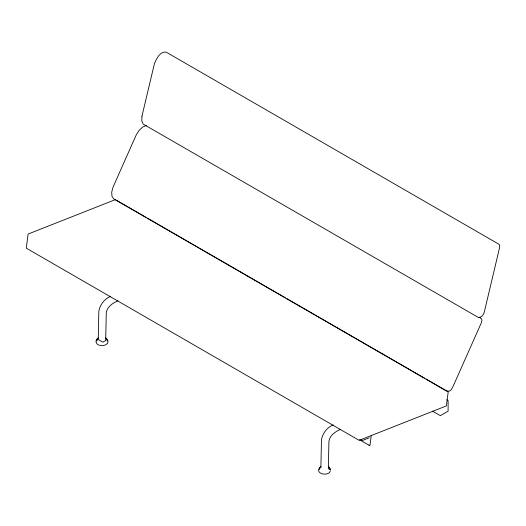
<?xml version="1.0" encoding="UTF-8"?>
<svg xmlns="http://www.w3.org/2000/svg" width="526" height="526" viewBox="0 0 526 526"><rect width="100%" height="100%" fill="white"/><g stroke="black" fill="none" stroke-linecap="round" stroke-linejoin="round"><path stroke-width="0.79" d="M320.886 468.087L321.465 439.67C322.714 433.174 327.067 427.454 333.234 424.916M328.349 469.08L328.921 441.321C329.822 435.14 335.391 431.701 340.585 429.282M371.218 435.712L370.008 445.246L369.443 445.469L359.482 439.723M97.093 339.868L96.692 341.032L97.093 338.875L98.237 337.883M107.593 343.314L108.054 341.42L107.593 340.072L106.712 339.316M97.665 338.935L96.343 340.072L95.883 341.966M320.886 466.43L319.742 467.417L319.341 469.58M319.874 467.857L318.993 468.62L318.532 469.968L318.993 471.861M110.585 296.368C104.424 298.906 100.065 304.633 98.816 311.122L98.237 339.54L102.833 342.189L105.7 340.532L106.272 312.773C107.172 306.592 112.742 303.154 117.936 300.74M146.327 125.543L142.783 126.976L139.212 130.264L136.234 134.939L113.037 187.138L111.703 192.168L111.972 196.303L113.728 198.9L446.554 391.055L449.52 391.107L451.17 389.812L452.695 387.235L481.112 323.299L481.941 320.571L481.638 318.841L479.225 317.211M369.337 437.796L362.539 440.479L361.112 439.657M145.958 217.284L115.378 199.624L28.095 234.057L26.3 248.18L359.127 440.334L446.41 405.908L448.205 391.785L426.159 379.055M147.379 218.099L285.348 297.755M286.769 298.577L424.738 378.233M446.692 399.773L448.113 400.595L448.113 411.2L440.367 415.672L432.543 411.154M105.936 338.744L106.272 338.935M328.349 466.43L329.493 467.417L329.894 469.58L329.493 468.41M328.921 467.482L330.243 468.62L330.703 469.968M105.7 337.883L106.844 338.875L107.245 341.032M368.963 444.989L369.443 445.469M330.229 470.901A5.608 3.241 0 0 1 325.712 474.077A5.608 3.241 0 0 1 319.433 472.144M107.153 343.596A5.608 3.241 0 0 1 100.874 345.536A5.608 3.241 0 0 1 96.357 342.36M141.961 116.167L141.764 120.809L143.111 124.044L478.528 317.559C481.625 317.415 483.723 314.719 484.341 311.872L499.476 248.088L499.7 245.524L498.931 244.255L166.104 52.1C159.786 51.351 156.209 59.162 154.322 64.093L141.961 116.167"/></g></svg>
